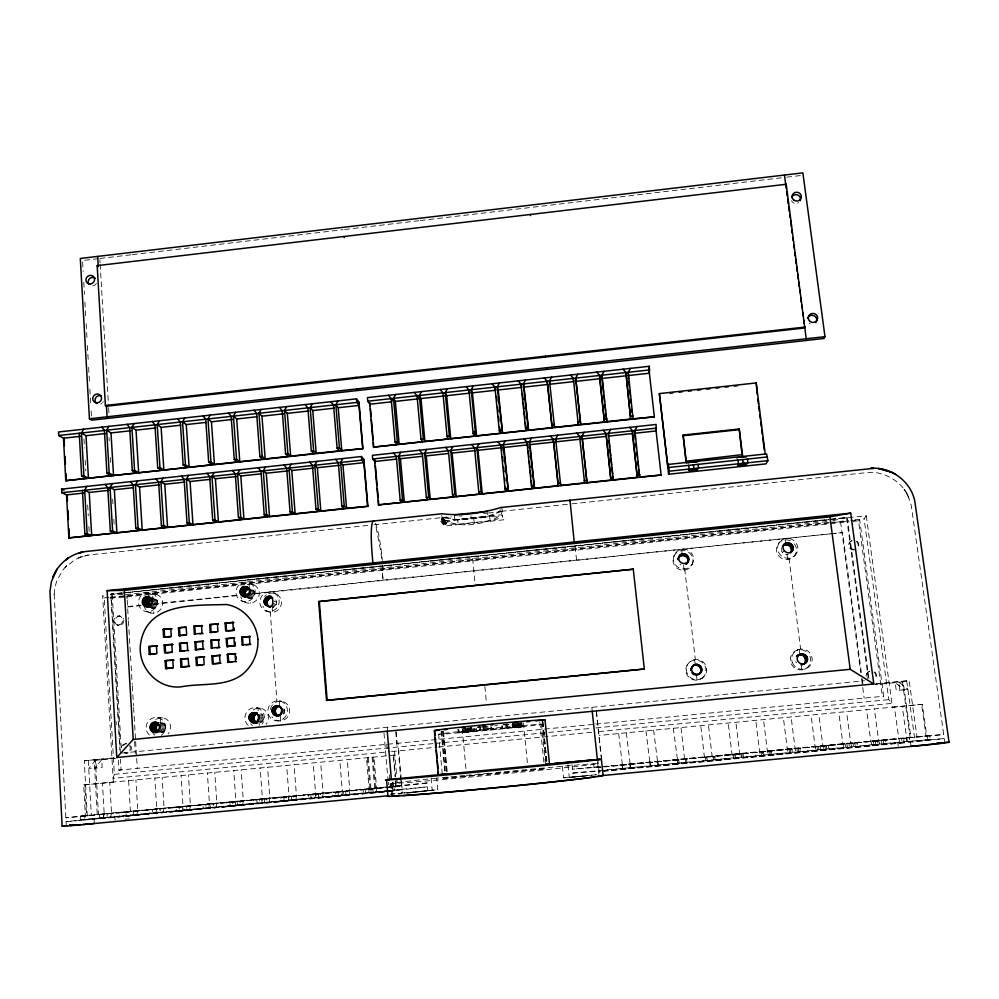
<?xml version="1.0" encoding="UTF-8"?>
<svg xmlns="http://www.w3.org/2000/svg" width="999" height="999" viewBox="0 0 999 999"><rect width="100%" height="100%" fill="white"/><g stroke="black" fill="none" stroke-linecap="round" stroke-linejoin="round"><path stroke-width="0.75" stroke-dasharray="5 3.75" d="M389.76 790.858L395.729 790.109L395.217 778.383M602.709 771.066L906.343 742.344L906.505 738.286L902.921 738.361M376.561 787.949L376.348 791.945L374.75 792.269L374.425 788.361L376.561 787.949L373.963 757.017M275.836 599.862C277.922 602.772 275.786 607.267 272.24 607.542L272.602 612.387M283.654 714.198L284.802 710.564L283.129 707.217M260.352 722.602C264.26 721.278 264.685 715.172 260.851 713.473M369.056 788.661L368.843 792.657L367.195 792.994L366.87 789.073L369.056 788.661L366.496 757.729M247.677 598.039C253.109 600.724 257.417 591.67 251.823 589.235M161.351 732.479C168.269 732.017 166.209 720.391 159.515 722.951M151.211 608.004C159.303 610.976 160.315 596.84 151.461 597.964M349.787 790.484L349.513 794.48L347.727 794.829L347.415 790.921L349.787 790.484L347.277 759.577M342.307 791.196L342.008 795.192L340.184 795.541L339.872 791.633L342.307 791.196L339.822 760.289M54.171 594.405L54.995 587.075L57.043 580.094L63.761 568.818L74.276 560.052L81.531 556.78L88.586 555.007L369.343 525.287M323.077 793.019L322.727 797.015L320.766 797.377L320.454 793.468L323.077 793.019L320.654 762.137M315.609 793.73L315.247 797.726L313.236 798.089L312.924 794.18L315.609 793.73L313.211 762.849M296.428 795.554L296.004 799.55L293.856 799.924L293.569 796.016L296.428 795.554L294.093 764.685M288.986 796.253L288.549 800.249L286.338 800.636L286.051 796.727L288.986 796.253L286.663 765.396M269.83 798.064L269.343 802.072L267.02 802.472L266.733 798.563L269.83 798.064L267.582 767.232M262.412 798.775L261.9 802.771L259.515 803.184L259.24 799.275L262.412 798.775L260.177 767.944M243.306 800.586L242.745 804.582L240.235 805.007L239.96 801.098L243.306 800.586L241.134 769.779M235.889 801.285L235.314 805.294L232.755 805.706L232.48 801.81L235.889 801.285L233.754 770.491M216.833 803.096L216.196 807.105L213.511 807.529L213.249 803.633L216.833 803.096L214.748 772.314M209.44 803.795L208.791 807.804L206.044 808.241L205.782 804.345L209.44 803.795L207.38 773.026M190.422 805.594L189.723 809.602L186.85 810.052L186.588 806.156L190.422 805.594L188.424 774.849M183.042 806.293L182.317 810.301L179.395 810.763L179.146 806.867L183.042 806.293L181.069 775.549M164.061 808.091L163.299 812.1L160.24 812.574L160.002 808.678L164.061 808.091L162.15 777.372M156.706 808.79L155.919 812.799L152.81 813.273L152.572 809.39L156.706 808.79L154.808 778.071M137.762 810.589L136.925 814.597L133.704 815.084L133.466 811.2L137.762 810.589L135.939 779.894M442.707 523.026C437.912 512.312 447.814 521.028 445.991 524.662L442.557 523.676L444.155 522.14C444.018 513.661 440.971 518.306 443.069 523.938M111.526 813.074L110.627 817.095L107.218 817.594L106.993 813.71L111.526 813.074L109.778 782.404M104.196 813.773L103.272 817.781L99.813 818.293L99.6 814.41L104.196 813.773L102.472 783.104M80.582 816.208L80.794 820.092L84.378 819.58L85.352 815.559L83.679 784.914L394.917 755.069L393.219 755.157L395.08 776.835M598.788 771.34L598.988 770.604M781.767 547.689L781.742 551.473L784.452 554.208M113.337 782.142L102.622 595.267L104.208 597.902L114.348 774.337L113.112 778.346L389.947 751.698M502.047 509.053C503.521 513.411 498.851 516.083 495.941 518.206C480.906 524.463 460.939 528.346 445.591 520.392M673.838 556.343L674.325 554.994M692.145 564.373A9.99 9.815 21.5 0 0 681.83 550.574A9.99 9.815 21.5 0 0 674.987 566.146A9.99 9.815 21.5 0 0 692.145 564.373L692.757 563.074A10.065 9.89 21.3 0 0 682.379 549.188A10.065 9.89 21.3 0 0 675.486 564.872A10.065 9.89 21.3 0 0 692.757 563.074M598.688 731.605L891.932 703.371L888.81 699.65L864.11 518.893L866.258 515.784L832.179 519.33M500.799 509.752C494.118 517.32 483.029 517.532 473.751 518.593C463.886 519.892 453.047 521.091 444.13 515.746M778.458 543.493L779.695 542.045M782.392 552.597L784.09 550.761M794.367 555.919L795.716 554.57A10.19 9.903 23.8 0 0 789.085 538.486A10.19 9.903 23.8 0 0 778.321 551.873A10.19 9.903 23.8 0 0 795.716 554.57M829.645 519.78L847.214 517.47L869.18 680.331M861.35 672.477L842.582 532.567L251.511 594.155M858.541 520.829L859.689 519.817L883.703 696.253L882.417 696.465L858.541 520.829L850.798 521.64M701.897 678.296A10.165 9.978 41.1 0 0 699.862 660.951A10.165 9.978 41.1 0 0 685.851 671.103A10.165 9.978 41.1 0 0 701.897 678.296L702.597 677.809A10.24 10.052 40.9 0 0 700.536 660.339A10.24 10.052 40.9 0 0 686.425 670.566A10.24 10.052 40.9 0 0 702.597 677.809M796.653 650.374L798.051 649.687M457.717 732.292C476.56 729.22 455.944 735.639 457.467 729.62M465.384 728.858C463.561 733.99 477.335 732.267 475.199 728.271M467.47 728.196L467.832 732.092L471.116 731.755L472.24 731.593L471.878 727.684M475.449 730.918L465.671 731.867M476.423 728.259L476.673 730.893L505.956 728.059L505.569 724.1M804.382 669.268L805.818 668.718M483.391 729.582L493.394 728.608L483.391 729.582L483.216 726.847M944.854 742.607L944.292 738.573L923.138 741.008A43.831 0.649 -5.3 0 1 910.476 742.232L604.033 771.228M571.94 503.846L867.669 472.539C885.614 470.479 904.607 484.253 909.09 498.289L904.083 489.235L907.979 495.691L911.238 505.257L943.718 734.552L603.721 766.982M506.368 727.921L516.171 726.972L506.368 727.921L505.981 723.95M66.284 825.674L66.084 821.715L84.003 819.53L427.36 786.85L427.709 790.709L403.496 792.994M512.425 723.751C509.552 730.019 526.198 728.758 522.09 722.814M501.386 511.326L568.868 504.17M869.167 671.316L869.779 671.153A4.995 4.808 36.1 0 0 867.769 678.546M392.445 786.8L392.782 790.746L391.271 791.071L390.422 787.2L65.872 817.831L86.488 815.409L84.828 784.827L112.924 782.18M785.714 554.582L788.298 554.308M832.791 520.679L847.214 517.47L830.169 519.243M395.991 790.521L401.648 789.285L401.973 793.144L391.121 794.168M903.171 681.892L902.459 682.042L910.151 737.624L910.876 737.612L903.171 681.892L875.074 684.627M875.399 684.19L909.165 680.631L917.057 737.462M397.265 786.238L401.311 785.426L398.326 750.886M427.023 782.991L397.552 785.788L389.91 787.299L427.023 782.991L426.748 779.907M373.351 788.561L370.604 789.085L371.491 792.944L373.139 792.607L372.802 788.661M365.746 789.285L362.924 789.809L363.823 793.668L365.522 793.331L365.197 789.385M389.16 791.558L396.94 790.396A108.067 1.723 -5.5 0 1 420.167 787.637L427.36 786.85M346.203 791.133L343.156 791.683L344.093 795.541L345.916 795.179L345.604 791.245M501.136 511.376L487.562 516.271L440.746 521.216L444.343 526.073L503.846 519.792L501.56 514.785L487.562 516.271L487.087 511.401M338.624 791.845L335.489 792.407L336.438 796.265L338.324 795.903L338.012 791.957M319.131 793.706L315.759 794.28L316.745 798.126L318.768 797.751L318.469 793.818M311.563 794.417L308.104 795.004L309.116 798.85L311.188 798.476L310.876 794.53M292.108 796.265L288.424 796.865L289.473 800.711L291.683 800.311L291.383 796.378M284.565 796.977L280.794 797.589L281.855 801.435L284.116 801.036L283.816 797.102M265.16 798.813L261.164 799.45L262.25 803.283L264.648 802.871L264.36 798.938M257.63 799.525L253.546 800.174L254.658 804.008L257.105 803.583L256.818 799.662M238.262 801.36L233.953 802.035L235.102 805.856L237.687 805.419L237.412 801.498M230.757 802.072L226.361 802.746L227.51 806.568L230.145 806.143L229.882 802.209M211.426 803.908L206.818 804.607L208.004 808.416L210.777 807.966L210.514 804.045M203.933 804.62L199.226 805.319L200.437 809.128L203.259 808.678L202.997 804.757M184.653 806.443L179.733 807.167L180.981 810.976L183.928 810.514L183.679 806.593M104.695 814.023L98.864 814.834L100.262 818.606L388.249 791.183M177.173 807.155L172.165 807.891L173.426 811.688L176.436 811.225L176.186 807.304M466.783 729.407L467.02 732.03L462.662 732.504L464.31 732.417L464.073 729.807M157.942 808.978L152.71 809.727L154.008 813.523L157.143 813.049L156.905 809.128M150.487 809.689L145.167 810.451L146.478 814.235L149.663 813.748L149.425 809.839M516.745 723.8L517.007 726.498C505.631 727.759 528.796 725.311 517.432 726.585L517.17 723.9M505.856 728.084L476.673 730.893M123.851 812.212L118.219 812.999L119.593 816.782L122.964 816.283L122.727 812.362M131.294 811.5L125.749 812.287L127.098 816.071L130.419 815.571L130.195 811.663M520.854 723.001L521.241 726.91L522.377 726.76M97.265 814.734L98.439 814.572L95.417 760.414L94.256 760.451L97.265 814.734L396.103 786.5L395.654 781.23M86.488 815.409L79.371 816.37L401.623 785.826L401.173 780.594M443.756 517.832L454.845 519.73L486.788 516.358M892.906 707.217L922.352 704.307L926.76 735.788L928.071 739.722L930.369 739.697L929.807 735.701M98.377 258.654L82.53 260.527L83.154 271.553M99.813 258.479L130.807 254.82M132.355 254.633L343.082 229.695M344.63 229.508L418.693 220.742M420.242 220.554L783.653 177.535M786.712 177.173L801.997 175.374M503.384 724.387L504.345 724.275M512.799 727.672L534.04 725.511A51.673 0.812 -5.5 0 0 521.603 725.624A51.673 0.812 -5.5 0 0 453.284 732.242A51.673 0.812 -5.5 0 0 450.187 733.616L472.24 731.593M464.685 775.486L436.763 778.146L437.799 789.685L420.517 791.52A108.104 1.986 -5.5 0 0 408.566 792.919M374.001 524.8L442.195 517.582M442.033 517.932L451.298 516.945M459.028 516.133L462.112 515.809M483.753 513.511L486.838 513.186M488.386 513.024L502.297 511.55L502.722 517.32M121.953 592.956L111.101 594.093L120.367 753.196M123.501 592.794L828.621 519.405M110.352 594.455L830.631 519.492M122.777 594.467L111.101 594.093L828.096 519.93M125.699 594.567L829.907 521.328M104.208 597.902L108.854 597.414M110.414 597.252L828.408 522.614M829.957 522.452L848.588 520.516M854.794 519.867L864.11 518.893M110.414 597.689L849.375 520.879M850.848 520.729L859.689 519.817M110.015 598.164L125.025 597.04M126.561 596.89L245.604 584.515M247.153 584.353L849.262 521.79M128.097 606.518L140.509 605.232M152.922 603.945L238.299 595.104M252.272 593.656L830.206 533.853M831.755 533.691L842.582 532.567M127.597 606.98L141.546 605.531M153.933 604.258L239.123 595.441M436.763 778.146L429.408 778.908A103.958 1.149 -5.5 0 0 415.621 781.867A103.958 1.149 -5.5 0 0 563.761 767.806A103.958 1.149 -5.5 0 0 569.03 765.646L492.594 772.839M87.3 816.108L84.278 760.763L115.647 757.704M121.915 753.046L864.522 680.781M875.698 683.865L909.165 680.631M84.278 760.763L114.473 758.091M94.256 760.451L115.659 758.366M463.773 728.633L469.892 728.046L470.179 731.855M477.534 727.309L483.653 726.71L483.878 729.495M503.533 724.787L508.129 724.337M518.831 723.301L521.89 723.001M118.332 760.202L118.906 770.129L594.08 724.325M595.579 724.075L883.703 696.253M114.348 774.337L434.053 743.506M435.601 743.356L591.333 728.346M595.966 727.896L888.81 699.65M391.496 751.548L437.025 747.165M438.573 747.015L594.88 731.967M922.352 704.307L599.1 735.451M466.233 775.349L491.046 772.989M572.015 764.56L572.502 769.205L602.397 766.37M85.352 815.559L388.449 786.825M389.935 786.688L395.879 786.126M602.372 766.545L926.76 735.788M601.023 766.92L572.502 769.205M602.335 766.807L930.581 735.689L926.036 735.813L921.64 704.395M593.581 763.636L594.005 767.594L600.998 767.082M603.846 766.757L910.876 737.612M596.328 774.774L573.301 776.947L572.902 773.076L897.714 742.332A44.218 0.662 -5.3 0 1 910.526 741.146L944.292 738.573M84.378 819.58L388.274 790.808M389.76 790.671L395.729 790.109M602.784 770.516L928.071 739.722M80.794 820.092L388.261 790.996M602.759 770.691L930.369 739.697M389.76 791.033L392.782 790.746M602.734 770.878L906.343 742.344M100.262 818.606L388.224 791.37M66.084 821.752L386.064 791.857M124.987 819.242L129.408 818.83M390.035 794.205L402.447 793.031L398.139 743.244L397.202 743.244L396.203 731.768M403.933 792.881L437.799 789.685M562.387 766.208L563.573 777.796L596.403 774.7M926.036 735.813L943.718 734.552M477.997 726.835L479.058 726.748M563.573 777.796L579.67 776.473A108.104 1.986 -5.5 0 1 585.626 776.061M83.679 784.914L84.828 784.827M572.902 773.076L579.258 772.577A108.067 1.723 -5.5 0 1 598.164 771.353L600.661 771.278M118.906 770.129L121.091 770.004L120.454 759.19M598.064 767.357L600.237 767.269M909.59 733.628L910.314 733.603M906.58 737.699L909.427 737.637L909.977 741.62L907.829 741.645L906.58 737.699L902.234 706.231M898.738 738.448L901.523 738.386L902.072 742.369L899.974 742.382L898.738 738.448L894.43 706.992M126.049 753.159L127.135 753.134M878.608 740.359L881.18 740.321L881.717 744.292L879.782 744.292L878.608 740.359L874.362 708.915M882.492 740.296L885.826 740.247L885.701 744.292L883.703 744.292L883.153 740.284M870.791 741.096L873.301 741.058L873.838 745.042L871.94 745.042L870.791 741.096L866.57 709.665M874.575 741.046L877.796 741.008L877.696 745.054L875.748 745.042L875.211 741.033M850.698 742.994L853.009 742.981L853.533 746.965L851.797 746.94L850.698 742.994L846.54 711.588M854.182 742.981L857.167 742.956L857.105 747.002L855.306 746.977L854.769 742.981M842.894 743.743L845.142 743.731L845.666 747.714L843.98 747.689L842.894 743.743L838.773 712.337M846.278 743.731L849.162 743.718L849.113 747.751L847.377 747.727L846.852 743.731M125.499 743.693L126.573 743.693A4.77 4.558 -67.6 0 0 122.752 746.44M822.851 745.641L824.899 745.654L825.411 749.625L823.875 749.587L822.851 745.641L818.793 714.26M825.936 745.654L828.583 745.666L828.571 749.7L826.985 749.662L826.46 745.654M815.072 746.378L817.045 746.39L817.557 750.374L816.071 750.324L815.072 746.378L811.038 714.997M818.056 746.403L820.604 746.428L820.604 750.449L819.068 750.411L818.556 746.415M795.067 748.276L796.852 748.313L797.352 752.284L796.016 752.222L795.067 748.276L791.108 716.92M797.764 748.326L800.062 748.376L800.112 752.397L798.725 752.334L798.213 748.338M787.312 749.013L789.023 749.05L789.522 753.021L788.236 752.959L787.312 749.013L783.366 717.657M789.884 749.075L792.095 749.125L792.157 753.146L790.833 753.084L790.321 749.088M158.654 732.08L162.587 732.192M158.466 731.43L163.699 731.58M159.415 730.544L164.635 730.706M160.127 729.445L165.335 729.62M161.838 728.246L165.734 728.383M767.357 750.898L768.88 750.961L769.367 754.932L768.219 754.857L767.357 750.898L763.486 719.567M769.642 750.998L771.603 751.073L771.715 755.082L770.529 755.007L770.029 751.011M160.614 726.897L165.822 727.097M160.377 725.624L165.584 725.848M159.815 724.475L165.022 724.712M160.29 723.588L164.211 723.776M759.615 751.635L761.063 751.698L761.55 755.669L760.451 755.594L759.615 751.635L755.768 720.316M761.8 751.735L763.661 751.822L763.785 755.831L762.662 755.744L762.162 751.76M156.743 722.452L163.174 723.089M157.692 717.544L162.924 717.856M257.38 721.728L261.476 722.002M258.329 720.841L262.412 721.116M739.697 753.521L740.958 753.608L741.433 757.567L740.484 757.479L739.697 753.521L735.913 722.227M741.595 753.658L743.219 753.758L743.381 757.766L742.407 757.667L741.92 753.671M275.836 720.679L278.172 720.841M259.028 719.73L263.099 720.029M260.789 718.581L263.499 718.793M259.503 717.182L263.561 717.494M731.98 754.257L733.166 754.345L733.641 758.316L732.742 758.216L731.98 754.257L728.221 722.964M733.766 754.395L735.289 754.52L735.464 758.503L734.552 758.403L734.065 754.42M259.24 715.908L263.311 716.246M258.666 714.76L262.737 715.109M282.043 712.874L284.34 713.099M282.442 711.625L284.74 711.862M256.456 707.804L260.552 708.229M282.517 710.326L284.802 710.564M282.255 709.053L284.54 709.302M712.112 756.143L713.111 756.243L713.573 760.214L712.824 760.102L712.112 756.143L708.416 724.862M713.611 756.305L714.897 756.443L715.122 760.439L714.335 760.326L713.873 756.33M501.461 511.301L502.297 511.55M704.407 756.867L705.331 756.992L705.794 760.951L705.094 760.826L704.407 756.867L700.736 725.599M705.794 757.042L706.992 757.192L707.217 761.176L706.505 761.063L706.031 757.08M279.445 700.948L281.755 701.261M684.577 758.753L685.314 758.878L685.776 762.836L684.577 758.753L680.981 727.497M685.689 758.953L686.65 759.128L686.912 763.099L685.888 758.99M676.897 759.477L678.009 763.573L673.314 728.234M677.896 759.69L678.758 759.877L679.045 763.848L678.071 759.727M117.345 625.087L118.431 625.349M119.156 615.933L120.242 616.221M146.129 611.575L151.436 613.111M148.401 607.167L153.609 608.403L153.896 613.186M149.538 606.518L154.808 608.116M150.662 605.918L155.919 607.517M151.598 605.044L156.843 606.655M155.394 599.238L153.009 598.838L152.71 594.068M152.298 603.958L157.53 605.581M154.008 603.159L157.929 604.383M152.785 601.473L158.017 603.134M152.547 600.249L157.78 601.91M151.998 599.125L157.23 600.799M151.174 598.201L156.418 599.887M657.117 761.35L658.041 765.459L653.608 730.132M657.841 761.588L658.778 765.771L657.966 761.638M152.26 593.106L157.492 594.855M241.371 600.774L245.604 602.434M265.322 610.639L267.707 611.575M649.45 762.075L650.299 766.196L645.966 730.868M245.916 596.715L250.1 598.438L250.437 603.234M247.153 596.428L251.311 598.139M270.329 605.956L273.464 607.255M248.276 595.816L252.422 597.539M271.453 605.357L274.575 606.655M249.213 594.942L253.346 596.678M272.402 604.47L275.512 605.781M249.912 593.868L254.033 595.604M273.089 603.384L276.199 604.695M251.673 593.231L254.42 594.405M250.374 591.371L254.495 593.144M273.551 600.874L276.661 602.21M250.125 590.134L254.245 591.92M249.55 589.01L253.684 590.809M249.762 582.979L253.883 584.84M273.701 592.794L276.036 593.856M679.882 564.173L681.006 564.847M626.298 732.754L630.719 768.418L630.107 764.272M618.668 733.491L622.877 769.168L622.327 765.009M795.803 661.588L796.453 662.749M576.548 560.102L575.174 546.54M575.424 549.363L575.561 550.237M906.73 681.143L914.547 737.524M910.476 742.232L911.051 746.328M903.633 738.348L904.182 742.357M897.714 742.332L898.251 746.253M866.258 515.784L892.457 707.255M846.64 518.006L868.131 677.409M862.174 678.646L863.211 686.363M840.534 521.803L860.763 672.652M861.588 678.796L864.172 698.139M788.973 558.204L800.636 649.075M785.139 539.885L785.776 544.792M787.037 554.62L787.662 559.527M799.225 649.775L799.874 654.782M801.161 664.834L801.797 669.867M629.707 763.948L630.369 768.081L629.932 764.135M684.69 568.906L695.329 659.49M681.83 550.574L682.267 554.245M683.553 565.259L684.128 570.154M694.692 660.102L695.279 665.097M696.453 675.112L697.04 680.132M622.052 764.672L622.639 768.818L622.215 764.872M596.428 711.675L601.573 758.641M596.316 711.288L601.273 758.179M575.024 545.354L575.099 546.091M597.752 758.978L599.4 774.487M591.845 707.404L592.27 711.4M597.502 762.062L598.938 774.337M567.969 764.909L569.243 777.272M542.869 721.628L546.853 761.001M542.719 721.578L546.715 761.051M542.27 721.415L546.291 761.163M542.12 721.353L546.153 761.201M541.47 724.337L545.641 765.559M539.847 722.439L543.943 762.986M523.414 722.851L527.534 764.347M521.865 722.814L522.252 726.735M521.565 722.914L521.953 726.822M521.316 722.851L521.715 726.773M520.504 722.901L520.891 726.835M520.504 723.551L520.766 726.223M520.292 723.501L520.491 726.261M519.892 723.101L520.279 727.01M519.455 722.989L519.842 726.922M519.13 723.701L519.393 726.385M518.768 723.613L519.143 727.122M518.394 724.412L518.643 727.035M518.194 723.8L518.456 726.485M517.782 723.701L518.044 726.398M517.644 724.65L517.894 727.247M517.12 724.525L517.382 727.147M516.133 724L516.645 727.372M515.721 723.9L516.133 727.272M515.397 724.425L515.646 727.06M515.159 724.088L515.447 727.472M514.785 724L514.997 727.397M514.298 724.163L514.56 726.835M514.023 723.663L514.41 727.572M513.623 724.213L514.035 727.497M513.399 724.163L513.661 726.847M513.199 723.726L513.586 727.634M512.937 723.663L513.311 727.584M512.649 723.751L513.036 727.659M512.512 723.726L512.899 727.634M490.147 521.241L489.672 516.471L457.679 519.855L458.129 524.612M507.205 723.776L507.592 727.747M506.493 723.863L506.88 727.834M502.372 725.823L502.622 728.458M501.773 725.711L502.035 728.358M473.751 518.593L474.213 523.439M491.383 726.885L491.645 729.52M470.941 515.871L471.178 518.356M490.709 726.785L490.971 729.432M472.627 558.491L474.962 582.829M484.877 686.475L486.501 703.446M487.774 726.335L488.036 729.045M486.488 726.46L486.75 729.183M485.314 726.585L485.576 729.295M484.34 726.698L484.602 729.407M483.404 726.872L483.653 729.57M480.269 726.635L480.644 730.581M479.557 726.535L479.932 730.506M454.383 514.86L454.845 519.73M474.35 728.308L474.6 730.956M473.489 728.383L473.738 731.031M471.615 727.684L471.978 731.605M471.428 727.771L471.79 731.68M471.041 727.722L471.403 731.643M470.741 727.859L471.116 731.755M470.192 727.784L470.554 731.705M469.13 727.871L469.493 731.792M468.693 728.071L469.055 731.98M467.919 727.984L468.281 731.905M466.333 729.62L466.57 732.217M465.546 729.532L465.784 732.142M465.134 729.72L465.372 732.329M445.167 520.079L445.591 524.587M464.423 729.645L464.66 732.267M444.655 519.742L445.092 524.5M444.093 519.393L444.567 524.413M463.486 729.757L463.723 732.367M443.531 517.744L443.956 522.252M463.224 729.882L463.461 732.479M443.469 519.068L443.956 524.3M443.181 518.931L443.681 524.25M462.799 729.832L463.049 732.442M442.794 517.582L443.269 522.639M462.637 729.919L462.887 732.517M462.25 728.783L466.096 770.204M441.795 515.447L442.557 523.676M458.878 729.532L459.128 732.205M458.504 729.557L458.753 732.242M443.568 731.817L447.24 772.14M443.044 731.305L446.765 772.065M442.669 731.268L446.391 772.127M441.533 731.181L445.267 772.327M441.146 731.143L444.892 772.389M438.636 734.215L442.37 775.424M431.093 777.909L432.192 790.221M382.879 566.545L383.204 570.217L382.205 569.442L383.154 580.531L381.705 569.043M382.317 565.409L382.38 566.146M395.729 731.743L397.053 747.077M394.58 751.248L396.765 776.573M396.89 778.109L397.552 785.788M393.706 755.132L395.567 776.76M395.691 778.296L396.353 786.026M393.931 786.513L394.255 790.421M393.044 782.042L393.431 786.6M392.545 782.13L392.932 786.7M387.437 727.297L387.774 731.268M391.695 783.266L392.607 793.843M390.884 783.453L391.92 795.616M386.75 744.068L387.137 748.688M389.373 774.874L390.422 787.2M388.374 782.192L388.599 784.864M384.003 733.191L387.837 778.233M373.027 757.105L375.624 788.036M372.09 757.192L374.687 788.124M368.356 757.554L370.929 788.486M367.42 757.642L369.992 788.573M279.221 701.173L279.595 706.106M280.332 715.983L280.707 720.928M270.242 611.45L276.898 700.861M249.313 587.649L249.051 584.053A9.728 9.428 -56.9 0 1 259.153 591.833A9.728 9.428 -56.9 0 1 252.085 602.921A9.728 9.428 -56.9 0 1 240.759 597.065M258.042 708.141L258.217 710.601M259.116 722.889L259.29 725.361M160.439 717.769L160.739 722.664M126.948 595.978L127.11 598.726M127.185 600.099L128.347 619.368M128.434 620.916L131.031 664.248M131.119 665.784L132.23 684.34M132.318 685.876L133.529 705.968M133.616 707.517L135.564 739.972M135.652 741.52L136.488 755.431M136.663 758.403L137.263 768.356M134.59 741.52L135.327 753.908M99.9 259.94L100.075 262.862M100.162 264.31L108.541 406.143M108.641 407.679L109.078 415.209M109.028 437.737L109.216 440.771M110.202 457.492L110.552 463.561M112.662 499.2L112.924 503.821M113.836 519.193L114.286 526.873M128.609 780.594L130.419 811.288L129.57 815.296L126.286 815.783L126.061 811.9M112.238 594.43L121.229 748.501M111.101 598.488L119.917 749.924M116.096 721.628L116.271 724.712M114.885 816.42L115.097 820.241M83.766 282.218L84.465 294.418M84.903 302.035L85.702 315.959M86.139 323.738L87.038 339.323M87.388 345.554L88.287 361.139M88.636 367.37L89.448 381.393M89.885 389.185L90.697 403.196M91.134 410.989L91.483 417.12M83.966 438.986L84.478 448.089M85.165 460.239L85.752 470.866M87.675 504.994L88.287 515.746M88.886 526.498L89.236 532.642M103.534 814.185L103.759 818.094M94.106 819.467L94.331 823.451M88.324 760.626L91.346 815.546M54.158 594.143L65.872 817.831M375.349 523.039A37.987 4.783 84.2 0 1 382.342 560.464M381.63 558.304A40.247 5.082 84.2 0 0 380.781 551.323L376.261 528.421A31.631 3.984 84.2 0 0 374.588 525.062M130.682 745.666A4.77 4.558 -67.6 0 1 124.8 752.734M123.851 620.317A4.683 4.471 -59.1 0 1 117.67 625.149A4.683 4.471 -59.1 0 1 116.221 617.557A4.683 4.471 -59.1 0 1 123.626 619.143M129.608 745.666A4.783 4.558 -67.6 0 1 124.85 753.109M121.266 747.627A4.783 4.558 -67.6 0 1 126.686 743.743M866.183 676.335A4.983 4.795 36.2 0 1 870.404 671.028M874.038 672.115A4.983 4.795 36.2 0 1 875.599 677.871M854.045 549.937A4.87 4.708 24.8 0 1 851.548 540.809M856.355 541.545A4.87 4.708 24.8 0 1 857.879 547.152M874.662 671.94A4.995 4.808 36.1 0 1 875.586 678.796M854.607 549.487A4.883 4.72 24.8 0 1 852.11 540.347M856.917 541.083A4.883 4.72 24.8 0 1 857.829 547.764M520.804 726.997A51.673 0.812 -5.5 0 1 465.234 732.379M508.828 724.4A55.632 1.011 -5.5 0 1 503.808 724.912M497.365 725.549A55.632 1.011 -5.5 0 1 494.755 725.811M486.875 726.56A55.632 1.011 -5.5 0 1 477.759 727.409M471.441 727.984A55.632 1.011 -5.5 0 1 467.757 728.308M398.726 794.155A108.104 1.986 -5.5 0 1 401.91 793.743M406.531 793.293A104.083 1.911 -5.5 0 1 430.444 790.496M570.229 777.284A104.083 1.911 -5.5 0 1 575.424 776.897M578.159 776.698A104.083 1.911 -5.5 0 1 586.201 776.161M270.429 709.402A9.965 9.665 -69.3 0 1 284.178 702.022A9.965 9.665 -69.3 0 1 287.325 717.369A9.965 9.665 -69.3 0 1 271.953 716.807M268.706 593.631A9.79 9.515 -57.8 0 1 280.931 599.263A9.79 9.515 -57.8 0 1 275.05 611.8A9.79 9.515 -57.8 0 1 262.824 606.156M264.61 596.578A9.79 9.515 -57.8 0 1 266.471 594.842M103.272 401.673A4.52 4.283 -45.6 0 1 102.622 402.659M101.748 403.459A4.52 4.283 -45.6 0 1 100.724 404.008M96.341 283.329A4.446 4.183 -40.3 0 1 92.707 285.914M810.226 323.951A4.695 4.495 7.3 0 1 809.165 323.351M798.663 202.547A4.633 4.383 1.6 0 1 797.602 203.122M794.055 203.084A4.633 4.383 1.6 0 1 791.558 200.699M794.417 543.906A10.115 9.828 23.9 0 1 789.397 559.203A10.115 9.828 23.9 0 1 776.348 549.025A10.115 9.828 23.9 0 1 790.309 540.684M809.939 656.243A10.29 9.99 36 0 1 800.037 669.879A10.29 9.99 36 0 1 791.495 654.882A10.29 9.99 36 0 1 808.616 653.92M253.334 709.927A9.928 9.603 -69.1 0 1 266.071 724.263M252.46 725.599A9.928 9.603 -69.1 0 1 250.786 723.713M248.264 725.374A10.04 9.715 -69 0 1 250.25 708.84A10.04 9.715 -69 0 1 264.373 716.695L264.223 719.317A10.04 9.715 -69 0 1 262.025 724.025M148.089 595.829A9.728 9.316 -57.9 0 1 161.588 598.701A9.728 9.316 -57.9 0 1 157.08 612.275A9.728 9.316 -57.9 0 1 144.368 607.03M149.4 735.064A10.027 9.603 -66.9 0 1 151.536 718.581A10.027 9.603 -66.9 0 1 165.447 726.423L165.272 729.02A10.027 9.603 -66.9 0 1 161.151 735.501M155.757 719.555A9.915 9.49 -67 0 1 168.232 733.853M154.733 735.164A9.915 9.49 -67 0 1 153.097 733.291M482.867 517.232A15.197 2.148 -5.5 0 1 499.075 517.682A15.197 2.148 -5.5 0 1 485.089 521.328L462.674 523.701A15.185 2.148 -5.4 0 1 446.303 523.264A15.185 2.148 -5.4 0 1 460.039 519.642M95.867 759.902L88.761 768.443L96.304 767.707L95.867 759.902M101.711 759.727L94.68 768.169L102.148 767.444L101.711 759.727M66.733 565.721L64.96 567.494L66.733 565.721M80.857 557.017L78.596 557.892L83.854 556.093L80.857 557.017M442.894 778.408L545.953 768.618L442.894 778.408M87.924 555.144L85.539 555.706L88.586 555.007L87.924 555.144M907.841 689.16L899.762 689.934L898.65 681.93L907.841 689.16M904.257 689.809L896.278 690.584L895.191 682.667L904.257 689.809M650.586 762.537L650.923 766.508L650.586 762.537M119.693 624.837A4.695 4.483 -59.1 0 0 121.266 616.92A4.695 4.483 -59.1 0 0 113.811 619.767A4.695 4.483 -59.1 0 0 119.693 624.837M272.727 610.864A9.865 9.578 -57.7 0 0 275.824 594.13A9.865 9.578 -57.7 0 0 260.027 600.174A9.865 9.578 -57.7 0 0 272.727 610.864M283.167 718.943A10.04 9.74 -69.2 0 0 281.868 701.71A10.04 9.74 -69.2 0 0 267.894 711.775A10.04 9.74 -69.2 0 0 283.167 718.943M792.444 662.787A10.365 10.065 35.9 0 0 810.052 665.646A10.365 10.065 35.9 0 0 803.308 649.163A10.365 10.065 35.9 0 0 792.444 662.787M248.751 600.986A9.84 9.528 -56.7 0 0 251.86 584.303A9.84 9.528 -56.7 0 0 236.114 590.334A9.84 9.528 -56.7 0 0 248.751 600.986M151.074 611.063A9.84 9.428 -57.8 0 0 154.333 594.442A9.84 9.428 -57.8 0 0 138.674 600.436A9.84 9.428 -57.8 0 0 151.074 611.063"/><path stroke-width="1.5" d="M584.115 432.305L582.005 436.238L586.937 482.654L610.901 480.094L606.056 433.628L603.134 430.244M623.001 369.205L625.923 372.54L630.656 419.056L606.793 421.653L601.96 375.199L604.058 371.316M805.519 663.124L801.161 664.834C810.514 663.536 802.522 649.537 796.49 656.605C800.586 650.986 810.901 655.569 806.48 662.212C802.559 667.394 794.155 660.739 798.338 655.756M791.046 551.71C793.418 546.665 785.751 542.145 782.429 546.59C786.338 537.35 798.788 547.539 790.384 552.809L792.831 549.85M610.539 429.433L608.428 433.366L608.403 436.138L632.305 433.541L632.542 430.744L629.607 427.36M691.233 668.031L690.858 670.604L692.744 666.158L691.907 666.92C696.615 659.328 706.88 670.042 698.875 674.2L699.775 673.513L697.727 674.812L698.613 674.138C695.604 675.324 692.007 673.089 691.67 669.879M700.736 672.614L699.824 673.301C703.521 669.03 697.277 662.537 692.844 666.021L693.693 665.259M687.562 562.362C690.559 555.844 679.008 552.459 678.046 559.577C679.183 547.552 695.341 557.367 685.951 564.348L688.336 560.614M610.901 480.094L606.056 433.628M632.542 430.744L637.275 477.285L613.261 479.845L608.428 433.366M271.978 711.201C271.578 707.067 276.261 704.57 279.757 706.256C273.351 703.146 269.693 714.597 276.735 715.734L273.664 714.597L271.978 711.201L275.125 711.513L276.798 714.872L279.071 715.946M275.125 711.513L276.286 707.891L279.595 706.106L276.486 705.744M281.281 712.799L282.043 712.874L280.394 714.872L277.235 715.709C282.043 715.421 283.441 708.104 278.983 706.168M630.656 419.056L625.923 372.54M251.673 722.152L256.656 722.464C252.834 720.766 253.259 714.672 257.168 713.348L252.185 712.899C245.18 715.933 251.011 725.786 257.742 722.814M263.898 601.873C274.4 582.005 277.235 619.318 263.898 601.873L267.095 603.196L267.907 605.556L269.792 607.142M254.158 722.589C259.628 722.277 260.227 713.461 254.708 712.649M267.095 603.196C266.82 600.162 269.73 597.39 272.764 597.914M243.818 596.341L247.153 596.428C237.375 599.662 238.661 582.529 247.665 587.424M240.734 594.368L245.804 596.453C243.756 593.568 245.879 589.123 249.4 588.836M246.303 596.078C249.675 594.904 250.687 590.009 247.877 587.724M628.433 378.658L628.284 372.277L630.369 368.381M148.963 597.177C143.769 596.116 140.959 604.233 145.904 606.405C151.149 607.654 154.083 599.388 149.076 597.19M151.523 731.181L158.466 731.43C148.401 737.537 147.265 718.256 157.942 722.839M157.892 731.368C155.544 729.332 155.894 725.311 158.404 723.563L152.035 723.264M155.032 732.304C160.439 732.005 161.164 723.251 155.682 722.402M142.969 604.495L149.538 606.518C139.498 609.877 140.984 592.582 150.137 597.539L147.889 596.828M149.375 606.43L148.676 602.847L151.798 599.125M628.284 372.277L633.004 418.793L654.357 416.82L373.464 447.115L369.755 404.233L367.669 401.223L367.432 397.627L649.362 366.271L649.387 373.214L628.084 375.574M648.925 370.042L649.362 366.271M634.652 433.291L656.093 430.956L656.131 424.475L372.415 455.332L372.652 458.978L374.712 461.488L378.459 504.882L661.126 475.037L639.635 477.035L634.914 430.494L637.012 426.561M659.365 393.581L668.581 474.238L766.058 463.848L767.869 460.651L766.57 453.896L668.294 464.423L667.869 466.296L659.365 393.581L756.206 382.929L765.284 454.333M318.681 601.573L633.266 569.205L318.681 601.573L326.523 700.374L484.727 684.939M599.1 775.861L915.434 745.991A40.922 0.699 -5.2 0 0 945.878 742.245M668.581 474.238L669.293 471.178L668.294 464.423M742.432 454.607L685.963 461.263L683.104 435.064L739.223 428.983L742.732 457.055M685.963 461.263L686.138 460.639M679.108 556.568C676.96 561.001 682.891 565.634 686.725 562.612M785.826 185.502L786.225 184.266L97.178 265.634L105.395 405.494L106.481 406.218L804.794 327.959L786.225 184.266M791.133 221.116L791.333 226.873M679.07 557.255L679.782 555.469M680.007 556.368L680.719 554.57M681.143 555.756L681.867 553.958M682.404 555.456L683.141 553.658M683.703 555.494L684.452 553.683M756.206 382.929L757.242 394.518M684.964 555.856L685.714 554.058M742.12 455.257L739.223 428.983M686.076 556.53L686.837 554.732M686.987 557.467L687.762 555.669M687.612 558.591L688.398 556.818M687.936 559.84L688.723 558.079M687.911 561.126L688.698 559.378M486.276 684.79L644.455 669.005L326.523 700.374M824.987 336.663L824.013 338.486L91.658 420.179L89.435 418.768L80.295 258.466L802.859 172.864L824.987 336.663L89.435 418.768M596.715 372.127L599.612 375.462L604.457 421.903L580.644 424.5L575.699 378.122L577.809 374.225M582.005 436.238L586.775 480.294L584.403 480.544L584.59 482.904L560.689 485.452L555.631 439.098L557.754 435.177M531.368 480.981L532.142 488.499L508.341 491.033L503.071 444.805L505.194 440.896M575.699 378.122L580.419 421.64L578.059 421.903L578.309 424.762L554.545 427.347L549.5 381.031L551.61 377.147M550.387 435.976L553.271 439.36L553.746 442.07L558.341 485.701L534.477 488.249L529.32 441.958L531.443 438.037M505.544 486.775L506.006 491.283L482.255 493.818L481.143 491.57L476.873 447.652L479.008 443.743M544.293 377.959L547.152 381.293L547.677 384.49L552.222 427.609L528.508 430.194L523.351 383.928L525.474 380.057M499.6 427.135L500.212 433.279L476.61 435.851L475.449 433.104L471.241 389.722L473.351 385.851M471.69 444.543L474.525 447.914L478.783 491.82L479.92 494.068L456.218 496.59L454.87 494.368L450.724 450.499L452.872 446.578M525.399 422.752L526.186 430.444L502.534 433.029L497.265 386.825L499.388 382.954M473.838 431.506L474.288 436.113L450.736 438.673L449.35 435.951L445.254 392.607L447.39 388.736M445.566 447.377L448.389 450.749L452.522 494.617L453.896 496.84L430.244 499.363L428.671 497.165L424.65 453.321L426.785 449.425M440.134 389.548L442.932 392.857L447.028 436.213L448.426 438.936L424.925 441.496L423.314 438.798L419.343 395.479L421.478 391.62M398.626 456.156L400.449 458.691L404.32 502.135L402.522 499.962L398.626 456.156L400.774 452.247M367.857 506.306L363.848 459.378L361.426 456.531L61.613 489.135L61.801 492.732L66.546 494.93L68.869 537.912L367.857 506.306L346.566 508.291L344.255 506.181L340.622 462.45L342.782 458.553M393.481 398.351L395.342 401.386L399.163 444.305L397.327 441.633L393.481 398.351L395.616 394.493M335.552 459.34L338.311 462.699L341.92 506.431L344.255 508.541L320.829 511.038L318.281 508.953L314.785 465.259L316.945 461.363M330.806 401.698L333.541 405.007L337.113 448.214L339.473 450.824L316.183 453.359L313.624 450.786L310.165 407.604L312.312 403.758M309.727 462.15L312.475 465.509L315.971 509.203L318.531 511.276L295.142 513.773L292.382 511.725L288.998 468.056L291.159 464.173M362.937 448.613L358.978 402.235L356.518 398.838L58.541 431.98L58.729 435.527L63.461 438.199L65.772 480.681L362.937 448.613L341.77 450.574L339.423 447.964L335.839 404.757L337.987 400.899M305.145 404.558L307.867 407.867L311.313 451.036L313.898 453.608L290.659 456.143L287.874 453.596L284.528 410.452L286.688 406.605M283.966 464.96L286.688 468.306L290.06 511.963L292.844 514.023L269.518 516.508L266.533 514.485L263.261 470.854L265.434 466.97M232.592 470.541L235.289 473.888L238.424 517.482L241.658 519.48L218.431 521.953L214.997 519.98L211.963 476.423L214.148 472.552M279.533 407.405L282.242 410.714L285.577 453.846L288.386 456.393L265.197 458.928L262.188 456.393L258.953 413.299L261.126 409.453M258.254 467.757L260.964 471.103L264.211 514.722L267.233 516.758L243.943 519.23L240.734 517.232L237.587 473.638L239.772 469.767M228.484 413.074L231.156 416.383L234.253 459.453L237.512 461.938L214.423 464.46L210.964 461.988L207.979 418.956L210.152 415.122M206.993 473.326L209.678 476.673L212.687 520.229L216.146 522.202L192.969 524.675L189.31 522.727L186.401 479.208L188.586 475.324M253.983 410.239L256.668 413.549L259.89 456.655L262.924 459.165L239.785 461.7L236.551 459.203L233.441 416.133L235.602 412.287M203.034 415.909L205.707 419.205L208.679 462.237L212.15 464.71L189.111 467.22L185.439 464.785L182.567 421.778L184.74 417.944M181.456 476.111L184.116 479.445L187.013 522.964L190.697 524.912L167.557 527.385L163.686 525.462L160.889 481.968L163.087 478.096M110.04 487.5L114.361 489.735L116.908 532.792L112.587 530.919L110.04 487.5L112.238 483.628M177.647 418.731L180.295 422.028L183.154 465.034L186.85 467.47L163.861 469.98L159.965 467.557L157.218 424.587L159.403 420.766M155.956 478.883L158.616 482.217L161.388 525.711L165.297 527.622L142.208 530.082L138.112 528.196L135.439 484.74L137.637 480.869M84.69 490.247L89.236 492.457L91.671 535.476L87.125 533.628L84.69 490.247L86.901 486.388M152.323 421.553L154.945 424.85L157.692 467.807L161.601 470.229L138.661 472.727L134.553 470.342L131.918 427.397L134.103 423.576M81.481 433.004L86.026 435.701L88.424 478.209L83.891 475.874L81.481 433.004L83.679 429.183M106.668 430.207L111.001 432.929L113.524 475.474L109.191 473.114L106.668 430.207L108.866 426.386M57.418 568.706L52.935 577.11C58.042 563.636 70.779 553.683 84.977 551.598L441.87 513.761C461.638 516.196 481.98 513.149 500.998 507.492L873.775 468.344L870.691 468.306C891.058 466.633 911.163 481.431 914.872 501.673L949.05 742.22M56.181 570.616L51.449 581.53L49.95 591.408L62.138 826.086M784.502 545.092L786.225 543.181M785.776 544.792L787.499 542.869M787.087 544.83L788.835 542.907M116.771 757.504L133.229 739.447L850.211 669.305L873.8 683.965L850.686 513.149L107.118 590.659L116.771 757.504L873.8 683.965M788.348 545.192L790.109 543.269M789.485 545.866L791.258 543.956M790.409 546.803L792.182 544.892M791.058 547.927L792.844 546.041M791.395 549.188L793.181 547.302M791.395 550.474L793.181 548.613M792.157 550.961C787.749 556.705 779.083 548.051 785.064 543.793M252.884 722.539L256.243 722.339L258.329 720.841L257.505 720.779M693.993 665.396L694.854 664.635M695.279 665.097L696.141 664.335M736.738 458.017L737.562 457.542M690.871 669.28L691.695 668.556M696.59 665.147L697.464 664.372M697.851 665.521L698.751 664.76M698.988 666.221L699.887 665.459M691.82 673.039L692.644 672.339M699.899 667.17L700.811 666.42M692.732 674L693.581 673.314M700.549 668.331L701.46 667.594M693.868 674.687L694.717 674.013M700.873 669.617L701.798 668.893M695.129 675.074L695.991 674.4M700.848 670.928L701.773 670.217M696.453 675.112L697.327 674.437M700.499 672.177L701.41 671.478M797.427 655.706L800.461 654.22M799.874 654.782L801.76 653.908M688.011 463.024L690.346 462.312M801.198 654.832L803.096 653.958M802.484 655.207L804.395 654.345M803.633 655.906L805.556 655.044M804.57 656.867L806.505 656.006M805.231 658.029L807.167 657.18M805.569 659.303L807.517 658.478M805.556 660.626L807.504 659.815M805.219 661.887L807.155 661.088M804.545 663.011L806.48 662.212M546.465 764.272L551.211 763.785M434.315 730.581L438.299 774.824L438.311 771.703M155.482 722.414C150.1 722.714 149.363 731.443 154.833 732.292M252.185 712.899L256.755 713.111L255.931 713.036M254.27 712.687C248.826 712.986 248.214 721.79 253.721 722.589M744.405 465.309C755.144 461.263 724.575 467.232 744.405 465.309L744.03 462.375M107.118 590.659L124.338 590.359L829.919 516.845L850.686 513.149M944.43 742.719L937.599 743.618M739.422 457.055L746.178 457.005M388.136 779.507L389.31 779.345M69.68 825.062L73.414 824.6M691.508 462.112L697.09 462.062M439.398 774.625L447.377 773.688L445.03 773.913M464.897 727.584L463.573 727.734M491.783 724.737L493.007 724.55L490.209 724.75M105.395 405.494L805.231 327.035M485.189 725.237L483.004 725.524L484.727 725.424M513.861 722.752L517.644 722.364M58.729 435.527L356.83 402.422L359.003 405.419L338.211 407.729L335.839 404.757M367.669 401.223L649.775 369.892M63.461 438.199L80.882 436.276M86.026 435.701L105.732 433.516M111.001 432.929L130.757 430.744M131.918 427.397L136.026 430.157L155.819 427.959M157.218 424.587L161.114 427.372L180.944 425.174M182.567 421.778L186.251 424.587L206.131 422.377M207.979 418.956L211.438 421.79L232.892 419.405M233.441 416.133L236.688 418.993L256.643 416.77M258.953 413.299L261.988 416.183L283.529 413.798M284.528 410.452L287.337 413.374L308.928 410.976M310.165 407.604L312.749 410.552L334.378 408.154M369.755 404.233L391.596 401.81M395.342 401.386L418.681 398.801M419.343 395.479L420.979 398.551L444.368 395.954M445.254 392.607L446.678 395.691L470.117 393.094L469.305 391.021M471.241 389.722L472.415 392.844L495.916 390.234L494.93 387.088L492.095 383.766M497.265 386.825L498.226 389.985L521.765 387.362L521.016 384.19L518.169 380.869M523.351 383.928L524.088 387.113L547.677 384.49M575.973 381.356L599.662 378.733L599.612 375.462M603.546 392.345L601.997 378.471L625.749 375.836M669.979 393.181L673.051 392.844M679.183 392.17L682.255 391.833M688.386 391.158L691.458 390.821M697.589 390.147L700.649 389.81M706.793 389.135L709.852 388.798M715.996 388.112L719.055 387.774M725.199 387.1L728.259 386.763M734.39 386.089L737.462 385.751M935.988 743.805L923.7 745.092A43.856 0.749 -5.2 0 1 911.051 746.328M79.233 433.254L81.631 476.123L83.891 475.874M101.811 427.16L104.42 430.457L106.93 473.351L109.191 473.114M127.035 424.363L129.658 427.659L132.28 470.591L134.553 470.342M157.692 467.807L159.965 467.557M183.154 465.034L185.439 464.785M208.679 462.237L210.964 461.988M234.253 459.453L236.551 459.203M259.89 456.655L262.188 456.393M285.577 453.846L287.874 453.596M311.313 451.036L313.624 450.786M337.113 448.214L339.423 447.964M388.386 395.292L391.171 398.613L395.005 441.895L397.327 441.633M414.235 392.42L417.02 395.741L420.991 439.048L423.314 438.798M447.028 436.213L449.35 435.951M466.083 386.65L468.906 389.972L473.114 433.354L475.449 433.104M494.93 387.088L499.263 430.507L501.61 430.244M521.016 384.19L525.474 427.647L527.822 427.385M547.152 381.293L551.735 424.775L554.095 424.513L554.545 427.347M604.445 419.018L606.805 418.756M630.881 416.133L633.241 415.871M65.772 480.681L136.413 472.977L132.28 470.591M373.464 447.115L422.614 441.745L420.991 439.048M61.801 492.732L361.738 460.164L363.886 462.662L342.957 464.935L340.622 462.45M372.652 458.978L656.555 428.134M66.546 494.93L84.066 493.019M89.236 492.457L109.066 490.309M114.361 489.735L132.705 487.749M135.439 484.74L139.548 487L159.453 484.84M160.889 481.968L164.785 484.265L184.74 482.105M186.401 479.208L190.072 481.518L210.077 479.358M211.963 476.423L215.422 478.771L237 476.436M237.587 473.638L240.821 476.011L260.901 473.838M263.261 470.854L266.271 473.251L287.949 470.904M288.998 468.056L291.783 470.492L313.499 468.131M314.785 465.259L317.345 467.719L339.21 465.347M374.712 461.488L396.678 459.103M400.449 458.691L422.465 456.306M424.65 453.321L426.248 455.894L448.314 453.509M450.724 450.499L452.097 453.096L475.686 450.537M476.873 447.652L478.009 450.287L501.648 447.714L501.948 450.724M503.071 444.805L503.983 447.465L527.672 444.892L527.971 447.902M529.32 441.958L529.994 444.642L553.746 442.07M582.217 438.973L606.056 436.388M682.929 435.751L738.935 429.695M668.855 467.482L767.407 456.943M669.293 471.178L767.869 460.651M82.43 490.497L84.853 533.878L87.125 533.628M105.145 484.403L107.767 487.737L110.315 531.156L112.587 530.919M130.532 481.643L133.167 484.99L135.827 528.434L138.112 528.196M161.388 525.711L163.686 525.462M187.013 522.964L189.31 522.727M212.687 520.229L214.997 519.98M238.424 517.482L240.734 517.232M264.211 514.722L266.533 514.485M290.06 511.963L292.382 511.725M315.971 509.203L318.281 508.953M341.92 506.431L344.255 506.181M393.506 453.047L396.291 456.406L400.187 500.212L402.522 499.962M419.505 450.212L422.315 453.583L426.323 497.415L428.671 497.165M452.522 494.617L454.87 494.368M478.783 491.82L481.143 491.57M497.864 441.695L500.724 445.067L505.107 489.011L507.455 488.761M524.1 438.836L526.972 442.207L531.48 486.201L533.841 485.939M553.271 439.36L557.904 483.379L560.277 483.116L560.689 485.452M610.951 477.709L613.324 477.46M637.549 474.875L639.934 474.612M68.869 537.912L139.947 530.332L135.827 528.434M378.459 504.882L427.922 499.612L426.323 497.415M454.383 514.86L487.087 511.401M148.277 604.42L151.373 604.108M244.505 594.467L250.724 593.818M147.74 604.894L150.837 604.57M243.768 594.954L248.414 594.48M163.112 629.345L171.803 628.821L163.112 629.345L163.599 637.15L170.767 636.775M178.459 627.772L186.139 626.985L186.651 634.802L178.971 635.589L178.459 627.772L185.589 627.409M193.831 626.198L202.472 625.686L193.831 626.198L194.343 634.015L195.317 634.278L194.793 626.473M209.69 624.575L218.306 624.063L209.69 624.575L210.227 632.392L215.772 632.192M225.1 622.989L233.691 622.489L225.1 622.989L225.649 630.819L234.241 630.307L234.053 627.697M163.599 637.15L171.279 636.363L170.779 628.558M194.343 634.015L202.048 633.229L201.523 625.411M210.227 632.392L217.932 631.605L217.395 623.788M178.971 635.589L186.101 635.214M199.925 633.803L202.997 633.491M228.084 630.931L234.241 630.307M148.739 646.54L157.48 645.991L148.739 646.54L149.226 654.37L154.895 654.12M164.098 644.979L172.802 644.43L164.098 644.979L164.598 652.809L172.29 652.035L171.791 644.193M184.053 651.161L179.982 651.248L179.47 643.418L187.175 642.632L187.687 650.474L188.674 650.699M194.867 641.845L203.521 641.308L194.867 641.845L195.392 649.687L204.046 649.138M210.764 640.234L219.38 639.697L210.764 640.234L211.288 648.076L212.225 648.301L211.688 640.471M233.803 646.116L226.736 646.515L226.199 638.661L233.916 637.874L234.478 645.729L235.352 645.966M241.646 637.087L250.225 636.563L241.646 637.087L242.208 644.942L243.069 645.179L242.507 637.337M179.47 643.418L186.613 643.031M226.199 638.661L234.79 638.124M149.226 654.37L156.905 653.596L156.418 645.754M179.982 651.248L187.687 650.474M195.392 649.687L203.097 648.913L202.572 641.058M211.288 648.076L219.018 647.302L218.469 639.447M226.736 646.515L234.478 645.729M242.208 644.942L249.95 644.168L249.388 636.301M167.17 652.871L171.766 652.409M216.845 647.839L219.93 647.527M246.154 644.867L250.786 644.392M165.097 660.664L173.814 660.089L165.097 660.664L165.597 668.531L172.777 668.081M180.494 659.103L188.199 658.329L188.724 666.196L189.698 666.383L182.005 667.157L181.006 666.97L180.494 659.103L187.65 658.691M195.916 657.554L204.583 656.98L195.916 657.554L196.441 665.421L202.023 665.134M211.825 655.943L220.467 655.369L211.825 655.943L212.362 663.811L220.105 663.036L219.555 655.157M231.818 662.137L227.834 662.262L227.285 654.382L235.027 653.596L235.589 661.475L236.463 661.675M227.285 654.382L235.901 653.808M165.597 668.531L173.289 667.744L172.79 659.889M181.006 666.97L188.724 666.196M196.441 665.421L204.158 664.635L203.634 656.768M227.834 662.262L235.589 661.475M214.835 663.848L221.004 663.224M518.056 722.464L515.022 722.752M435.027 735.214L434.615 730.656L439.21 730.207M443.806 729.769L446.878 729.47M526.623 721.74L529.695 721.44M535.826 720.841L545.029 719.954L549.512 764.198L438.299 774.824M554.27 763.486L581.88 760.863M584.952 760.576L591.083 759.989M438.586 774.749L387.425 779.62A107.929 0.924 -5.5 0 0 486.7 771.166A107.929 0.924 -5.5 0 0 601.373 759.265L603.109 775.486A108.104 1.986 -5.5 0 1 488.336 788.448A108.104 1.986 -5.5 0 1 388.798 795.716L89.723 823.963A39.448 0.662 -5.7 0 1 64.173 825.661M601.373 759.265L546.041 764.347M461.988 727.759L465.034 727.522M80.707 824.687L69.768 825.549M936.962 742.944L939.797 742.744M597.227 759.402L599.388 759.277M67.295 825.686L66.284 825.674M153.771 732.255L157.48 732.354M246.478 587.05C241.221 585.976 238.474 594.168 243.469 596.316M152.572 731.88L157.605 732.017M150.687 730.232L157.068 730.431M158.366 730.506L159.415 730.544M150.137 729.07L156.518 729.295M275.949 715.671L278.009 715.784M149.887 727.809L156.281 728.034M159.478 728.159L160.527 728.196M149.975 726.498L156.368 726.748M159.565 726.86L160.614 726.897M150.387 725.249L156.768 725.524M159.316 725.586L160.377 725.624L158.754 724.437M151.086 724.15L157.467 724.437M153.172 722.652L158.204 722.889M255.407 722.289L256.243 722.339M256.556 721.678L257.38 721.728M250.599 721.465L255.607 721.79M249.75 720.504L254.77 720.841M249.176 719.342L254.208 719.705M258.204 719.68L259.428 718.481L258.604 718.418M248.926 718.069L253.946 718.443M258.679 717.12L259.503 717.182M249.001 716.77L254.021 717.157M258.416 715.846L259.24 715.908L258.666 714.76M249.4 715.521L254.42 715.921M250.1 714.41L255.107 714.834M251.049 713.511L256.044 713.948M278.484 715.421L279.258 715.484M274.737 715.284L277.859 715.559M253.434 712.612L257.03 712.936M273.664 714.597L276.798 714.872M279.62 714.809L280.394 714.872M272.814 713.636L275.961 713.923M280.582 713.91L281.343 713.985M272.24 712.474L275.387 712.786M281.668 711.55L282.442 711.625M272.04 709.902L275.2 710.227M281.743 710.239L282.517 710.326M272.44 708.641L275.587 708.99M281.481 708.965L282.255 709.053L280.906 707.816M273.139 707.542L276.286 707.891M274.101 706.643L277.223 707.005M275.237 706.031L278.359 706.393M280.045 706.855L280.819 706.942M500.998 507.492L501.923 507.817M143.781 605.419L148.851 606.942M142.42 603.371L148.839 605.319M149.6 605.594L150.662 605.918M142.183 602.135L148.601 604.108M150.537 604.72L151.598 605.044M142.258 600.861L148.676 602.847M151.236 603.633L152.298 603.958M142.67 599.65L149.076 601.648M151.636 602.422L152.697 602.747M143.369 598.563L149.763 600.586M151.723 601.148L152.785 601.473M144.306 597.689L150.687 599.725M151.486 599.912L152.547 600.249L151.998 599.125L145.429 597.09M146.653 596.79L151.686 598.413M84.853 533.878L89.41 535.714M241.571 595.304L245.23 596.803M265.572 605.182L269.93 607.08M264.723 604.245L267.907 605.556M245.08 596.378L245.916 596.715M240.172 593.244L245.255 595.354M264.161 603.121L267.345 604.432M247.44 595.466L248.276 595.816M239.91 592.007L245.005 594.13M248.376 594.592L249.213 594.942M239.985 590.734L245.067 592.869M263.973 600.586L267.158 601.935M249.076 593.506L249.912 593.868L250.299 592.644L249.463 592.282M264.373 599.363L267.557 600.724M240.384 589.51L245.467 591.658M265.06 598.276L268.244 599.637M241.071 588.423L246.141 590.596M242.02 587.549L247.078 589.735M110.315 531.156L114.648 533.029M249.538 591.008L250.374 591.371L249.55 589.01L246.828 587.05M265.996 597.402L269.168 598.776M243.144 586.937L248.189 589.135M249.288 589.772L250.125 590.134M244.38 586.65L249.55 589.01M267.133 596.79L270.292 598.164M245.629 586.688L249.25 588.274M268.369 596.503L271.516 597.877M269.63 596.54L271.716 597.452M61.613 489.135L63.986 490.247M81.631 476.123L86.189 478.459M106.93 473.351L111.276 475.711M97.178 265.634L98.264 266.658L97.652 256.406M570.466 375.05L573.351 378.384L578.309 424.762M576.735 433.116L579.632 436.488L584.59 482.904M400.187 500.212L402.01 502.372M357.28 388.873L358.366 390.422M395.005 441.895L396.865 444.555M355.819 377.41L356.368 378.221M391.171 398.613L392.42 400.636M417.02 395.741L418.131 397.777M343.818 236.513L344.38 237.612M265.534 604.57L264.698 602.21M473.114 433.354L474.288 436.113M505.107 489.011L506.006 491.283M500.724 445.067L501.648 447.714M499.263 430.507L500.212 433.279M531.48 486.201L532.142 488.499M526.972 442.207L527.672 444.892M525.474 427.647L526.186 430.444M557.904 483.379L558.341 485.701M551.735 424.775L552.222 427.609M555.631 439.098L556.081 441.808L579.87 439.235L579.632 436.488M546.59 367.744L546.853 369.405M549.5 381.031L549.999 384.24L573.638 381.618L573.351 378.384M545.329 356.168L545.466 357.03M530.394 214.485L530.556 215.634M570.117 501.036L569.979 500.187L574.225 541.97M784.44 175.05L786.238 188.561M786.65 191.633L787.262 196.229M787.662 199.288L788.273 203.896M788.686 206.955L789.297 211.551M789.709 214.61L790.109 217.682M791.745 229.932L792.157 233.004M792.769 237.6L793.169 240.659M793.78 245.255L794.193 248.314M794.804 252.909L795.216 255.969M795.616 259.041L796.228 263.636M796.64 266.696L797.252 271.291M797.652 274.35L798.263 278.946M798.676 282.018L799.287 286.613M799.699 289.673L800.099 292.732M800.711 297.327L801.323 301.923M801.735 304.982L802.147 308.054M802.759 312.65L803.159 315.709M803.77 320.304L804.183 323.364M804.794 327.959L806.23 338.761M829.919 516.845L850.211 669.305M757.829 399.138L758.416 403.758M758.803 406.843L759.39 411.463M759.789 414.548L760.376 419.168M760.763 422.252L761.35 426.873M761.75 429.945L762.337 434.577M762.724 437.649L764.297 449.975M747.439 459.078L747.901 462.787M742.694 459.59L743.156 463.299M742.856 462.574L743.231 465.509M737.949 460.089L738.411 463.798M698.151 464.348L698.601 468.056M693.418 464.86L693.868 468.556M688.698 465.359L689.135 469.068M683.104 435.064L686.438 463.074M648.975 369.63L654.357 416.82M655.819 428.546L661.126 475.037M628.783 381.755L629.308 386.376M629.845 391.009L630.369 395.641M630.893 400.274L631.243 403.359M631.942 409.528L632.305 412.624M634.827 434.79L635.339 439.323M635.851 443.843L636.375 448.376M636.887 452.897L637.399 457.417M637.911 461.95L638.436 466.471M638.773 469.493L639.635 477.035M632.305 433.541L637.275 477.285M633.266 569.205L644.355 669.18M603.883 395.429L604.57 401.598M604.907 404.682L605.594 410.851M605.943 413.936L606.793 421.653M608.903 440.659L609.577 446.69M609.914 449.7L610.576 455.731M610.913 458.741L611.588 464.772M611.925 467.782L612.587 473.813M612.924 476.835L613.261 479.845M599.662 378.733L604.457 421.903M592.232 711.325L597.377 759.652M524.088 387.113L528.508 430.194M529.994 444.642L534.477 488.249M522.402 393.519L523.026 399.675M523.351 402.759L523.976 408.903M524.288 411.988L524.925 418.144M528.284 450.911L528.896 456.918M529.37 461.438L529.982 467.445M530.294 470.454L530.906 476.473M498.226 389.985L502.534 433.029M503.983 447.465L508.341 491.033M496.528 396.391L496.99 400.999M497.602 407.142L498.064 411.763M498.526 416.371L498.988 420.979M502.547 456.73L502.997 461.238M503.596 467.245L504.045 471.753M504.645 477.759L504.945 480.769M472.415 392.844L476.61 435.851M478.009 450.287L482.255 493.818M446.678 395.691L450.736 438.673M452.097 453.096L456.218 496.59M420.979 398.551L424.925 441.496M426.248 455.894L430.244 499.363M435.302 738.261L436.113 747.377M436.388 750.424L437.075 758.029M437.35 761.063L438.037 768.668M369.917 402.585L370.179 405.681M370.454 408.766L371.116 416.508M371.391 419.592L373.127 439.697M373.389 442.794L373.788 447.427M374.862 459.715L375.112 462.737M375.374 465.771L377.085 485.464M377.347 488.486L378.134 497.577M378.396 500.599L378.783 505.144M372.889 562.961L372.165 554.42A37.987 4.783 84.2 0 1 374.263 521.341M387.262 731.231L391.358 779.245M358.703 401.86L362.662 448.289M363.586 459.065L367.595 506.043M356.518 398.838L356.83 402.422M361.426 456.531L361.738 460.164M386.551 779.794L387.937 795.991M338.211 407.729L341.77 450.574M342.957 464.935L346.566 508.291M312.749 410.552L316.183 453.359M317.345 467.719L320.829 511.038M580.419 421.64L580.644 424.5M319.355 601.898L327.197 700.486M287.337 413.374L290.659 456.143M291.783 470.492L295.142 513.773M261.988 416.183L265.197 458.928M266.271 473.251L269.518 516.508M586.775 480.294L586.937 482.654M236.688 418.993L239.785 461.7M240.821 476.011L243.943 519.23M235.077 642.045L235.252 644.655M236.089 656.43L236.276 659.053M232.817 622.202L233.366 630.032M225.999 623.276L226.536 631.093M227.085 638.91L227.635 646.74M228.184 654.595L228.734 662.449M211.438 421.79L214.423 464.46M215.422 478.771L218.431 521.953M210.627 624.85L211.151 632.654M212.762 656.143L213.287 664.01M186.251 424.587L189.111 467.22M190.072 481.518L192.969 524.675M195.841 642.082L196.353 649.912M196.878 657.754L197.402 665.609M179.458 628.046L179.97 635.839M180.482 643.656L180.981 651.473M181.493 659.303L182.005 667.157M161.114 427.372L163.861 469.98M164.785 484.265L167.557 527.385M164.148 629.607L164.635 637.399M165.135 645.204L165.634 653.034M166.134 660.863L166.621 668.706M149.813 646.765L150.3 654.582M136.026 430.157L138.661 472.727M139.548 487L142.208 530.082M124.338 590.359L133.229 739.447M106.481 406.218L107.105 416.795M64.023 438.074L64.448 445.741M65.022 456.456L65.447 464.123M65.934 473.314L66.359 480.969M67.108 494.73L67.433 500.936M67.944 510.239L68.444 519.53M68.956 528.833L69.455 538.136M601.96 375.199L601.997 378.471M598.651 775.711A104.083 1.911 -5.5 0 1 596.99 776.435M594.405 776.872A104.083 1.911 -5.5 0 1 515.521 785.738A104.083 1.911 -5.5 0 1 415.646 794.63M414.31 794.729A104.083 1.911 -5.5 0 1 402.984 795.479M398.751 795.704A104.083 1.911 -5.5 0 1 392.108 795.778M70.117 824.887A39.448 0.662 -5.7 0 1 71.716 824.687M94.331 823.451A42.295 0.699 -5.7 0 1 82.755 824.512M434.615 730.656A55.632 1.011 -5.5 0 1 485.814 724.65A55.632 1.011 -5.5 0 1 545.029 719.954M96.416 403.359A4.52 4.283 -45.6 0 1 101.311 395.879M88.824 284.216A4.446 4.183 -40.3 0 1 95.342 278.271M807.704 318.044A4.695 4.495 7.3 0 1 814.397 315.959A4.695 4.495 7.3 0 1 815.758 322.615M791.583 197.34A4.633 4.383 1.6 0 1 797.652 195.005A4.633 4.383 1.6 0 1 800.124 200.762M257.892 639.397C258.654 653.371 252.173 667.12 240.959 675.499C223.451 687.137 201.011 682.966 181.331 686.788C156.693 689.797 135.614 664.922 141.059 641.071C148.876 601.935 196.279 605.544 226.573 604.52C243.469 607.392 256.618 622.414 257.892 639.397M688.885 470.392C697.077 472.764 703.671 466.433 688.885 470.392M67.77 558.441L65.834 559.84L68.382 558.004L67.77 558.441M82.58 552.135L79.445 552.872L82.58 552.135M881.58 469.043L878.508 468.568L891.408 472.165L881.58 469.043M893.306 473.089L890.983 471.965L895.803 474.488L893.306 473.089M97.403 402.809A4.533 4.296 -45.6 0 0 100.837 395.791A4.533 4.296 -45.6 0 0 93.194 396.653A4.533 4.296 -45.6 0 0 97.403 402.809M90.509 283.953A4.471 4.196 -40.2 0 0 93.906 277.073A4.471 4.196 -40.2 0 0 86.364 277.972A4.471 4.196 -40.2 0 0 90.509 283.953M810.077 321.478A4.72 4.52 7.2 0 0 817.632 318.581A4.72 4.52 7.2 0 0 811.163 313.736A4.72 4.52 7.2 0 0 810.077 321.478M793.843 200.125A4.658 4.408 1.5 0 0 801.298 197.253A4.658 4.408 1.5 0 0 794.929 192.557A4.658 4.408 1.5 0 0 793.843 200.125"/></g></svg>
